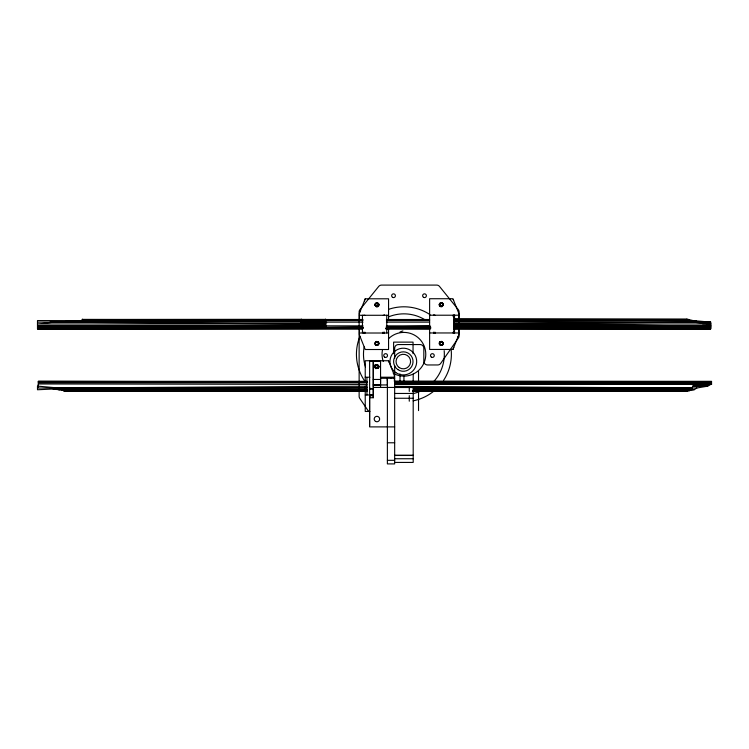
<?xml version="1.0" encoding="UTF-8"?>
<svg xmlns="http://www.w3.org/2000/svg" width="749" height="749" viewBox="0 0 749 749"><rect width="100%" height="100%" fill="white"/><g stroke="black" fill="none" stroke-linecap="round" stroke-linejoin="round"><path stroke-width="1.12" d="M373.274 389.068L369.622 389.068L369.622 388.431M387.383 380.595L387.383 378.273L394.667 378.264M403.936 381.756L403.936 376.138A21.861 21.861 0 0 0 424.103 345.888A21.861 21.861 0 0 0 388.431 338.829M369.622 389.068L369.632 387.982M394.667 387.439L373.274 387.439L373.274 361.261L373.283 397.738L369.632 397.738L369.622 395.659L373.274 395.659L373.274 388.553M380.558 387.139L380.558 361.252L369.622 361.261L369.622 388.553L370.54 388.553M380.567 383.366L380.567 378.264L387.383 378.273L387.373 384.958L373.264 384.939L380.558 384.949M369.622 388.553L369.632 387.739M325.637 321.227L37.487 320.563L37.487 328.858L362.404 328.858M37.487 385.988L37.487 389.752L52.168 389.068L59.592 389.752L50.014 388.179L57.027 388.132M366.935 386.184L46.85 388.038L38.321 388.038L38.302 386.184L38.339 383.965L366.935 384.396M378.47 343.557C378.788 344.933 375.474 345.813 375.352 343.585C375.127 340.879 379.593 341.853 378.264 344.231M439.71 343.332C439.7 341.235 443.099 341.46 442.828 343.529C442.593 346.881 438.596 342.902 439.916 344.166M413.401 389.695L686.524 390.669L692.319 388.038L692.731 386.184L711.55 384.321L711.531 381.325L394.732 381.325L711.531 381.587L394.732 382.29L711.531 382.748M378.891 367.338L378.919 367.197A2.107 2.107 0 0 0 378.9 366.308L377.15 364.754L375.034 365.905M453.913 323.999L710.726 323.999L710.689 322.136L693.012 320.563L686.917 319.14L692.834 322.136L710.726 323.999L710.689 326.218L453.913 325.862L710.698 325.862L453.913 323.999L692.834 322.136M388.562 319.776L388.562 298.795L365.24 298.795L364.389 300.929M453.538 347.967L453.791 347.311M360.063 311.743L360.363 310.994M458.116 336.498L457.817 337.247M365.24 298.795L359.408 313.372L359.408 319.57M458.725 313.176L452.939 298.729L429.617 298.729L429.617 349.446L452.939 349.446L458.772 334.869L458.772 328.661M453.463 348.154L452.958 349.418M439.757 342.967C440.412 340.514 444.176 342.565 442.434 344.446M64.339 390.501L64.283 389.62L366.935 388.038L58.862 388.038L38.302 386.184M378.311 344.137L377.309 344.952L375.717 344.474M377.842 368.068L378.264 366.018M442.228 306.06C444.11 304.637 441.283 301.95 439.991 303.897C437.968 306.032 443.651 306.856 440.524 306.191M439.869 341.862L441.676 341.347L443.314 343.014A2.069 2.069 0 0 1 443.333 343.576L442.968 344.559A2.069 2.069 0 0 1 442.509 345.036L441.601 345.411A2.116 2.116 0 0 1 439.963 344.971A2.069 2.069 0 0 1 439.466 344.39L439.41 344.25A2.004 2.004 0 0 1 439.27 343.838L439.27 342.911A2.004 2.004 0 0 1 439.41 342.527L439.476 342.377A2.069 2.069 0 0 1 439.86 341.853M442.472 344.409L440.871 344.896L439.869 344.072M412.549 391.015L687.142 391.044L694.454 389.62L696.626 388.038L707.655 386.184L711.531 383.965L394.732 384.321L711.55 384.321L708.03 384.321M376.298 303.411L377.468 303.392L378.47 304.703C374.687 308.438 378.947 306.481 378.282 304.103C377.112 301.913 373.994 304.609 375.951 306.126M366.935 390.688L64.489 391.034L63.834 390.875L366.935 389.62L64.283 389.62L56.447 388.806L58.862 388.038L366.935 387.495M64.414 391.025L366.954 390.866M378.357 368.265L375.829 368.574M441.629 306.341L442.734 305.405L442.65 304.019M377.243 368.349L378.011 367.928C379.649 366.317 376.597 363.967 375.511 366.046C373.667 368.199 379.34 368.761 376.185 368.218L375.333 366.645L376.335 365.334L377.496 365.353M64.498 390.697L61.549 390.042L64.217 389.714M376.55 303.326L375.343 304.983L376.55 306.407M64.217 390.725L50.866 388.038L57.87 388.001M453.304 316.49L453.913 316.378M37.478 322.136L363.022 322.136M453.913 316.827L453.304 316.808M453.304 332.959L453.913 332.94L453.913 315.376M362.947 327.013L325.637 327.435L362.975 327.444M386.278 326.751L430.591 326.246M687.835 320.703L694.847 320.666M363.658 315.282L364.875 315.282M300.986 322.997L326.714 322.875M687.825 320.769L696.008 320.712M194.16 320.197L325.637 319.851M453.913 321.143L688.734 320.563M301.135 325.422L325.703 325.356M301.341 325.862L37.487 326.218L301.341 326.377L37.487 326.854L325.637 327.173L325.637 328.483L362.975 328.539M325.637 328.502L37.487 328.858L362.404 328.652M394.732 383.319L711.531 382.758L394.732 382.748M429.617 315.217L458.772 315.217M359.408 315.282L388.562 315.282M686.917 319.14L453.913 319.14L686.824 319.505L453.913 320.563L693.012 320.563M301.341 319.851L82.315 319.505L325.637 319.392M82.315 319.505L301.341 319.458M325.637 319.505L363.022 319.505M386.39 319.505L429.617 319.505M453.913 319.505L688.94 319.505M325.637 320.141L82.315 320.563L54.424 322.136L37.45 323.999L325.712 323.999M301.341 320.394L325.637 320.394M301.341 320.563L82.315 320.581L325.637 321.19M325.637 320.563L363.022 320.563M386.39 320.563L429.617 320.563M301.341 320.815L325.637 320.815M301.341 322.014L325.637 322.014M386.39 322.136L429.617 322.136M453.913 322.136L710.689 322.136L690.84 322.154M301.135 324.542L325.703 324.542M301.135 324.869L325.703 324.851M301.135 326.433L325.637 326.377L325.637 325.59L37.478 325.862L363.022 325.862M386.39 325.862L429.617 325.862M301.135 326.283L325.703 326.255M301.135 326.91L325.703 326.901M37.487 327.435L301.341 327.435M386.306 327.435L430.647 327.463M453.988 327.435L710.689 327.528L453.988 327.585M362.975 327.603L301.341 327.613L301.341 325.59M386.306 327.594L430.647 327.585M301.135 328.043L325.703 328.053M362.975 328.399L301.341 328.483M430.647 328.418L386.306 328.502L430.647 328.596M453.988 328.493L710.689 328.483L645.161 328.437M385.782 328.624L430.188 328.699M453.566 328.652L710.689 328.858L710.689 324.617M385.772 328.858L430.188 328.858M453.566 328.858L710.689 328.858L453.988 328.596M359.408 333.015L388.562 333.015M429.617 332.959L458.772 332.959M359.408 328.165L359.408 334.934L365.24 349.511L388.562 349.511L388.562 328.727M365.231 377.224L369.894 377.224M380.389 377.224L394.386 377.224M373.274 379.453L380.567 379.453M38.339 385.566L38.339 381.325L366.935 381.325M366.935 382.027L38.339 381.325M394.732 381.578L711.531 381.69L394.732 382.027M38.339 381.69L366.935 381.644L38.339 382.177L366.935 382.327M394.732 381.69L711.531 381.69M38.339 382.748L366.935 382.748M394.732 383.413L711.531 383.376M692.46 386.184L707.655 386.184L693.649 386.1M413.401 388.038L692.319 388.038L394.732 387.495M370.718 388.553L372.824 388.553M366.935 389.358L64.283 389.62L58.862 388.038M60.435 389.62L62.776 389.62M413.448 389.62L694.454 389.62M64.47 391.025L367.076 390.632M412.718 390.669L689.82 390.669M412.493 390.903L687.142 391.044L686.524 390.669M64.264 390.912L367.047 391.044M394.667 393.459L413.195 393.459M365.231 394.957L373.395 394.957M394.667 426.893L369.632 426.893L369.622 395.144L373.274 395.144M394.667 398.262L413.195 398.262M369.894 411.454L365.231 411.454L365.231 386.025M387.383 442.781L394.667 442.781M394.667 455.289L413.195 455.289M394.667 455.458L413.195 455.458M394.667 458.744L413.195 458.744M387.383 460.317L394.667 460.317M394.667 462.423L413.195 462.423L413.195 387.551M710.689 327.435L453.913 325.984L710.689 326.283M325.637 327.613L362.975 327.65M386.306 327.669L430.647 327.716M453.988 327.744L710.689 328.006M311.668 327.688L325.703 327.706M301.135 328.174L325.703 328.193M413.401 387.795L692.319 388.038M412.512 390.735L687.142 391.044M702.515 323.353L710.689 323.381M453.913 325.984L710.689 326.854M413.448 388.637L689.398 389.62L413.448 388.16M702.525 323.755L710.689 323.793M453.913 324.823L710.698 325.862L453.913 324.251M394.732 386.4L696.86 388.019M301.341 323.999L49.893 322.136M383.329 315.301L384.303 315.301M383.095 332.828L384.312 332.837M434.186 332.931L435.085 332.949M369.997 394.938L370.699 395.051M441.882 303.354L440.712 303.336L439.719 304.646L440.571 306.21M433.868 315.217L435.085 315.245M453.304 316.181L453.913 316.209M377.14 365.25L378.142 365.83M441.638 303.27L442.519 303.832M375.745 344.512C374.023 342.677 377.683 340.58 378.395 342.958M453.192 299.357L453.594 300.368M388.806 361.364L389.208 362.366M394.339 375.183L388.553 360.737L365.231 360.737L365.231 381.718M360.363 337.312L360.063 336.554M388.768 361.261L388.581 360.793M374.856 367.15L374.996 367.609A2.107 2.107 0 0 0 375.755 368.611M369.622 395.659L369.632 396.324M373.274 395.659L373.283 397.738M369.622 395.144L369.632 396.034M369.622 387.898L369.632 425.769M458.772 313.307L458.772 319.514M454.521 314.88L454.521 319.037M454.521 328.109L454.521 333.286M453.304 314.898L453.304 315.451M453.304 332.041L453.304 333.314M435.085 332.2L435.085 333.305M433.868 314.88L433.868 315.376M433.868 332.041L433.868 333.314M418.532 371.644L418.532 382.13M418.532 390.295L418.532 410.602M413.195 374.069L413.195 381.55M413.045 353.697L413.045 342.124L393.609 342.124L393.609 353.697M409.272 386.765L409.272 391.381M409.272 395.659L409.272 401.211M400.013 373.948L400.013 382.14M394.667 358.518L394.667 348.201A3.642 3.642 0 0 1 398.318 344.559L420.18 344.559A3.642 3.642 0 0 1 423.822 348.201L423.822 361.318A3.642 3.642 0 0 0 427.473 364.96L437.716 364.96A3.642 3.642 0 0 0 440.702 363.396L458.416 337.958A3.642 3.642 0 0 0 459.062 335.88L459.062 311.893A3.642 3.642 0 0 0 458.257 309.599L439.513 286.446A3.642 3.642 0 0 0 436.676 285.088L381.531 285.097A3.642 3.642 0 0 0 378.694 286.446L359.951 309.599A3.642 3.642 0 0 0 359.136 311.893L359.136 396.343A3.642 3.642 0 0 0 359.763 398.384L367.928 410.433A3.642 3.642 0 0 0 369.5 411.744M394.667 365.39L394.667 463.912L387.383 463.903L387.383 378.273M394.386 375.315L394.386 381.513M391.231 377.44L391.231 378.311M386.746 315.254L386.746 332.865M384.312 314.936L384.312 315.432M384.312 332.079L384.312 333.371M383.095 332.107L383.095 333.371M375.08 364.454L375.08 366.542A1.826 1.826 0 0 0 376.906 368.368A1.826 1.826 0 0 0 378.722 366.542M366.935 377.44L366.935 395.051M364.875 332.097L364.875 333.371M363.658 332.182L363.658 333.342M362.45 315.254L362.45 332.865M325.637 319.14L325.637 325.309L301.341 325.309L301.341 319.14M82.315 319.14L82.315 320.862M394.667 374.088A21.861 21.861 0 0 1 393.272 373.377M383.254 361.458A21.861 21.861 0 0 1 382.402 350.317M403.936 376.138A21.796 21.796 0 0 1 394.667 374.069M451.188 349.989A47.477 47.477 0 0 1 443.492 380.492M434.317 390.735A47.477 47.477 0 0 1 413.195 400.827M364.36 380.529A47.477 47.477 0 0 1 359.763 336.825M388.6 309.337A47.477 47.477 0 0 1 429.87 314.524M444.176 350.616A40.427 40.427 0 0 1 433.699 381.606M421.612 390.622A40.427 40.427 0 0 1 413.195 393.618M365.484 366.832A40.427 40.427 0 0 1 364.154 346.937M389.003 316.696A40.427 40.427 0 0 1 424.262 319.346M374.79 366.327A2.107 2.107 0 0 1 374.949 365.887M400.013 332.022A21.861 21.861 0 0 1 402.906 330.918M439.214 304.674L439.279 305.339A2.088 2.088 0 0 0 440.215 306.575L441.741 306.818L443.305 305.199A2.107 2.107 0 0 0 443.286 304.309C442.856 302.072 439.242 302.446 439.214 304.674M378.966 304.899L378.807 305.667A2.097 2.097 0 0 1 377.964 306.631L376.438 306.875L374.875 305.255A2.097 2.097 0 0 1 374.837 304.347L376.653 302.811L378.76 303.963A2.135 2.135 0 0 1 378.947 304.543L378.966 304.899M378.966 343.473L378.713 344.437A2.069 2.069 0 0 1 378.311 344.943L377.084 345.486L375.661 345.083A2.069 2.069 0 0 1 375.286 344.727A2.238 2.238 0 0 1 375.062 344.371L374.846 343.632A2.069 2.069 0 0 1 374.856 343.07L376.513 341.404L378.311 341.928A2.069 2.069 0 0 1 378.713 342.415L378.835 342.696A2.2 2.2 0 0 1 378.947 343.108L378.966 343.473M375.549 421.406A2.734 2.734 0 0 0 379.649 419.047A2.734 2.734 0 0 0 375.549 416.678A2.734 2.734 0 0 0 375.549 421.406M375.961 368.115A1.882 1.882 0 0 0 378.788 366.486A1.882 1.882 0 0 0 375.961 364.857A1.882 1.882 0 0 0 375.961 368.115M399.245 367.6A7.284 7.284 0 0 0 410.592 362.085A7.284 7.284 0 0 0 400.144 355.007A7.284 7.284 0 0 0 399.245 367.6M397.878 369.613A9.718 9.718 0 0 0 413.017 362.254A9.718 9.718 0 0 0 399.077 352.816A9.718 9.718 0 0 0 397.878 369.613M395.837 372.627A13.36 13.36 0 0 0 416.65 362.516A13.36 13.36 0 0 0 397.485 349.54A13.36 13.36 0 0 0 395.837 372.627M384.677 357.179A1.882 1.882 0 0 0 387.505 355.55A1.882 1.882 0 0 0 384.677 353.912A1.882 1.882 0 0 0 384.677 357.179M431.452 357.179A1.882 1.882 0 0 0 434.27 355.55A1.882 1.882 0 0 0 431.452 353.912A1.882 1.882 0 0 0 431.452 357.179M375.848 344.961A1.882 1.882 0 0 0 378.779 343.538A1.882 1.882 0 0 0 376.082 341.713A1.882 1.882 0 0 0 375.848 344.961M440.346 345.036A1.882 1.882 0 0 0 443.174 343.398A1.882 1.882 0 0 0 440.346 341.769A1.882 1.882 0 0 0 440.346 345.036M392.588 297.353A1.882 1.882 0 0 0 395.416 295.724A1.882 1.882 0 0 0 392.588 294.095A1.882 1.882 0 0 0 392.588 297.353M423.569 297.353A1.882 1.882 0 0 0 426.387 295.724A1.882 1.882 0 0 0 423.569 294.095A1.882 1.882 0 0 0 423.569 297.353M440.234 306.088A1.882 1.882 0 0 0 443.165 304.665A1.882 1.882 0 0 0 440.468 302.839A1.882 1.882 0 0 0 440.234 306.088M375.848 306.088A1.882 1.882 0 0 0 378.779 304.665A1.882 1.882 0 0 0 376.082 302.839A1.882 1.882 0 0 0 375.848 306.088"/></g></svg>
